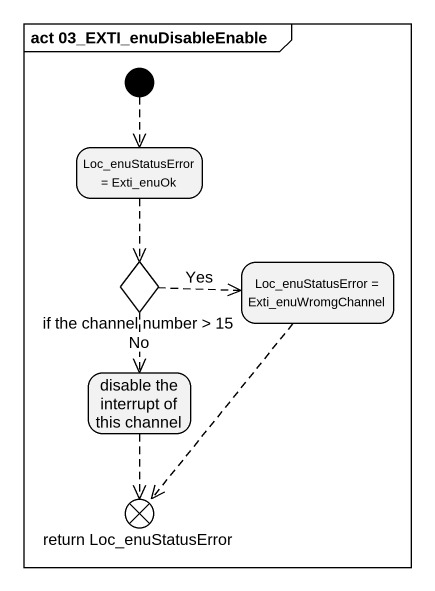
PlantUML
@startuml
mainframe act 03_EXTI_enuDisableEnable
hide empty description
state "Loc_enuStatusError = Exti_enuOk" as Loc_enuStatusError_Exti
state "if the channel number > 15" as if_the_channel_number_15 <<choice>>
state "Loc_enuStatusError = Exti_enuWromgChannel" as Loc_enuStatusError_Exti_2
state "disable the interrupt of this channel" as disable_the_interrupt_of
state "return Loc_enuStatusError" as return_Loc_enuStatusError <<end>>
[*] -[dashed]-> Loc_enuStatusError_Exti
Loc_enuStatusError_Exti -[dashed]-> if_the_channel_number_15
if_the_channel_number_15 -right[dashed]-> Loc_enuStatusError_Exti_2 : Yes
if_the_channel_number_15 -[dashed]-> disable_the_interrupt_of : No
Loc_enuStatusError_Exti_2 -[dashed]-> return_Loc_enuStatusError
disable_the_interrupt_of -[dashed]-> return_Loc_enuStatusError
@enduml
